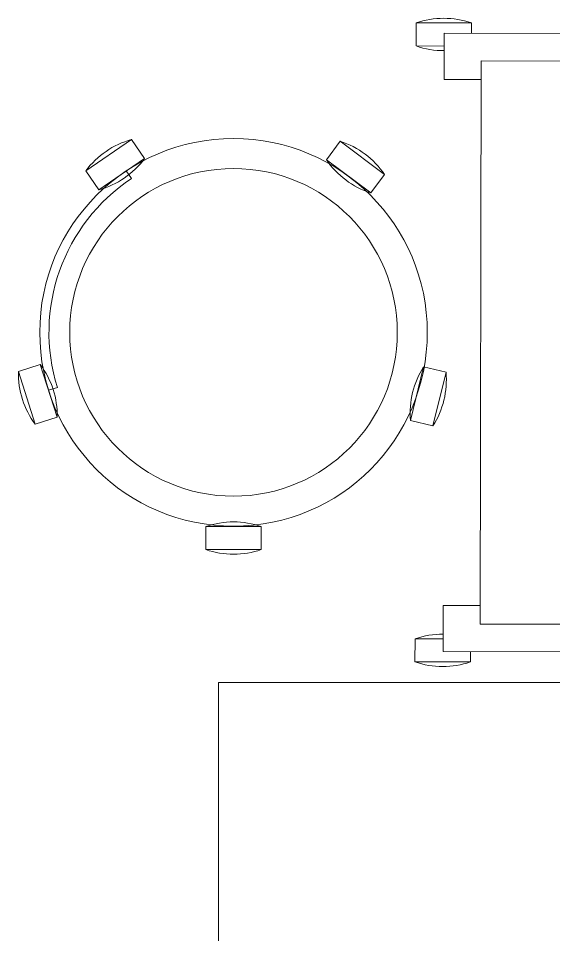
# Model space of a CAD drawing. Header units: inches. Extents: x -501855 to 57169, y -29325 to 19878.
# Drawn here: x 47737 to 48317, y -12119 to -11127 of the extents above; entities that cross this region are included whole.
import ezdxf

# ---------------------------------------------------------------- set-up
doc = ezdxf.new("R2010")
doc.units = ezdxf.units.IN
doc.header["$LTSCALE"] = 25
doc.header["$MEASUREMENT"] = 0
doc.linetypes.add('DASHDOT', pattern=[25.4, 12.7, -6.35, 0, -6.35])
doc.layers.get('0').update_dxf_attribs({"color": 8})
doc.layers.add('00-Ground Floor$0$LOADING', color=253, linetype='Continuous', lineweight=5)
doc.layers.add('E-LITE-CLNG-CNDT', color=6, linetype='DASHDOT', lineweight=35)

# ---------------------------------------------------------------- blocks, each defined once
blk = doc.blocks.new('00-Ground Floor$0$HF10037-P')
for p, q in [((0.24594, 0.13397), (0.18594, 0.13397)), ((0.18594, 0.13397), (0.18594, 0.10897)), ((0.24594, 0.13397), (0.24594, 0.10897)), ((0.24594, 0.10897), (0.18594, 0.10897)), ((0, 0), (-0.01424, -0.05828)), ((0, 0), (0.02429, -0.00594)), ((0.02429, -0.00594), (0.01004, -0.06422)), ((0.40714, -0.0094), (0.43095, -0.00177)), ((0.40714, -0.0094), (0.42545, -0.06654)), ((0.43095, -0.00177), (0.44926, -0.05891)), ((0.40694, -0.04171), (0.41648, -0.03873)), ((-0.01424, -0.05828), (0.01004, -0.06422)), ((0.42545, -0.06654), (0.44926, -0.05891)), ((0.05239, -0.27245), (0.06739, -0.25246)), ((0.06739, -0.25246), (0.11538, -0.28847)), ((0.31251, -0.2897), (0.36199, -0.25577)), ((0.37613, -0.27639), (0.36199, -0.25577)), ((0.32674, -0.26798), (0.33228, -0.27631)), ((0.05239, -0.27245), (0.10038, -0.30847)), ((0.32664, -0.31032), (0.37613, -0.27639)), ((0.10038, -0.30847), (0.11538, -0.28847)), ((0.32664, -0.31032), (0.31251, -0.2897))]:
    blk.add_line(p, q)
for radius in [0.21, 0.1775]:
    blk.add_circle((0.21605, -0.1014), radius)
for centre, radius, start, end in [((0.21594, 0.04647), 0.0925, 71.07536, 108.92464), ((0.21594, 0.19647), 0.0925, 251.07536, 288.92464), ((0.07788, -0.04992), 0.0925, 147.34193, 185.19122), ((-0.06784, -0.0143), 0.0925, 327.34193, 5.19122), ((0.49963, -0.01127), 0.0925, 178.84116, 216.69044), ((0.35678, -0.05704), 0.0925, 358.84116, 36.69044), ((0.21605, -0.1014), 0.2, 303.60368, 17.3657), ((0.03887, -0.34045), 0.0925, 34.18748, 72.03677), ((0.38673, -0.3449), 0.0925, 105.51211, 143.3614), ((0.1289, -0.22048), 0.0925, 214.18748, 252.03677), ((0.3019, -0.22119), 0.0925, 285.51211, 323.3614)]:
    blk.add_arc(centre, radius, start, end)
blk = doc.blocks.new('00-Ground Floor$0$workstation')
at = {"layer": '00-Ground Floor$0$LOADING'}
for p, q in [((2855.414, -990.761, 0), (2855.412, -991.872, 0)), ((2855.414, -990.761, 0), (2861.414, -990.771, 0)), ((2861.414, -990.771, 0), (2861.41, -993.271, 0)), ((2800.355, -991.781, 0), (2858.355, -991.877, 0)), ((2858.355, -991.877, 0), (2858.347, -996.877, 0)), ((2858.353, -993.266, 0), (2861.41, -993.271, 0)), ((2804.35, -994.788, 0), (2854.35, -994.87, 0)), ((2854.35, -994.87, 0), (2854.249, -1055.87, 0)), ((2858.347, -996.877, 0), (2854.347, -996.87, 0)), ((2858.252, -1053.877, 0), (2854.252, -1053.87, 0)), ((2858.244, -1058.877, 0), (2858.252, -1053.877, 0)), ((2854.249, -1055.87, 0), (2804.249, -1055.787, 0)), ((2858.246, -1057.488, 0), (2861.304, -1057.493, 0)), ((2861.3, -1059.993, 0), (2861.304, -1057.493, 0)), ((2800.244, -1058.781, 0), (2858.244, -1058.877, 0)), ((2855.3, -1059.983, 0), (2855.301, -1058.872, 0)), ((2855.3, -1059.983, 0), (2861.3, -1059.993, 0))]:
    blk.add_line(p, q, dxfattribs=at)
for centre, start, end in [((2858.4, -999.516, 0), 70.98047, 108.82976), ((2858.425, -984.516, 0), 269.54848, 288.82976), ((2858.289, -1066.238, 0), 70.98047, 90.26174), ((2858.314, -1051.238, 0), 250.98047, 288.82976)]:
    blk.add_arc(centre, 9.25, start, end, dxfattribs=at)
blk = doc.blocks.new('00-Ground Floor')
at = {"layer": '00-Ground Floor$0$LOADING', "elevation": 0}
blk.add_lwpolyline([(47953.81, -11846.05), (47953.81, -12776.05), (48803.81, -12776.05), (48803.81, -11846.05), (47953.81, -11846.05)], dxfattribs=at)
at = {"layer": '00-Ground Floor$0$LOADING', "rotation": 180}
for name, p, xscale, yscale, zscale in [('00-Ground Floor$0$workstation', (76780.98, -21731.53, 0), 10, 10, 10), ('00-Ground Floor$0$HF10037-P', (48186.23, -11568.24, 0), 1000, 1000, 1000)]:
    blk.add_blockref(name, p, dxfattribs=dict(at, xscale=xscale, yscale=yscale, zscale=zscale))

msp = doc.modelspace()

# ---------------------------------------------------------------- block references
at = {"layer": 'E-LITE-CLNG-CNDT'}
msp.add_blockref('00-Ground Floor', (0, 0), dxfattribs=at)

doc.saveas('drawing.dxf')
